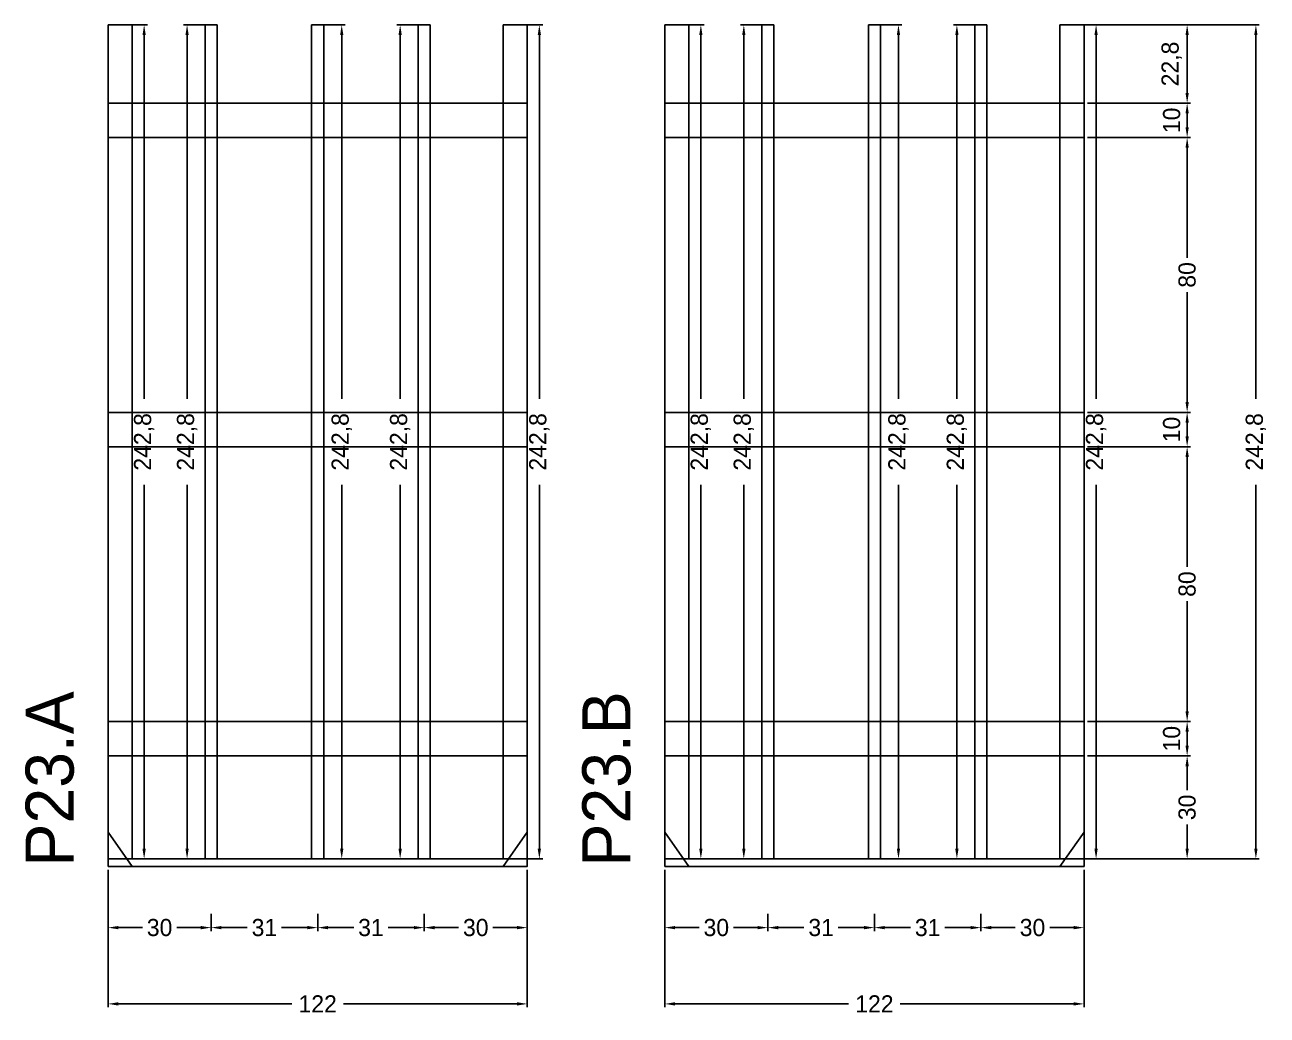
# Model space of a CAD drawing. Header units: centimetres. Extents: x -8500 to 4337, y -490 to 295.
# Drawn here: x 3975.8 to 4337.3, y -43.3 to 245 of the extents above; entities that cross this region are included whole.
import ezdxf

# ---------------------------------------------------------------- set-up
doc = ezdxf.new("R2010")
doc.units = ezdxf.units.CM
for name, color, linetype in [('COTA', 241, 'Continuous'), ('NOMENCLATURA', 7, 'Continuous'), ('SARR_2.2x10', 60, 'Continuous'), ('SARR_2.2x7', 40, 'Continuous'), ('SARR_3.5x7', 81, 'Continuous')]:
    doc.layers.add(name, color=color, linetype=linetype)
doc.dimstyles.new('PAINEL-NOVA', dxfattribs={"dimtxt": 5, "dimasz": 3, "dimexe": 1, "dimexo": 1, "dimgap": 1, "dimtad": 1, "dimcen": 2.5, "dimazin": 3, "dimtfac": 1, "dimtmove": 0, "dimatfit": 3})

# ---------------------------------------------------------------- blocks, each defined once
blk = doc.blocks.new('_CLOSEDFILLED')
at = {"color": 0, "linetype": 'BYBLOCK'}
blk.add_solid([(-1, 0.16), (0, 0), (-1, -0.16)], dxfattribs=at)
blk = doc.blocks.new('*D47')
for p, q in [((4004.5, 245), (4011.5, 245)), ((4010.5, 136.1), (4010.5, 242)), ((4010.5, 5.2), (4010.5, 111.1)), ((4004.5, 2.2), (4011.5, 2.2))]:
    blk.add_line(p, q)
at = {"layer": 'Defpoints'}
for p in [(4003.5, 245), (4003.5, 2.2), (4010.5, 2.2)]:
    blk.add_point(p, dxfattribs=at)
at = {"layer": 'COTA', "xscale": 3, "yscale": 3}
for p, rotation in [((4010.5, 245), 90), ((4010.5, 2.2), 270)]:
    blk.add_blockref('_CLOSEDFILLED', p, dxfattribs=dict(at, rotation=rotation))
at = {"layer": 'COTA', "insert": (4010.5, 123.6), "char_height": 5, "attachment_point": 5, "rotation": 90}
blk.add_mtext('242,8', dxfattribs=at)
blk = doc.blocks.new('*D48')
for p, q in [((4029, 245), (4022, 245)), ((4023, 136.1), (4023, 242)), ((4023, 5.2), (4023, 111.1)), ((4029, 2.2), (4022, 2.2))]:
    blk.add_line(p, q)
at = {"layer": 'Defpoints'}
for p in [(4030, 245), (4023, 2.2), (4030, 2.2)]:
    blk.add_point(p, dxfattribs=at)
at = {"layer": 'COTA', "xscale": 3, "yscale": 3}
for p, rotation in [((4023, 245), 90), ((4023, 2.2), 270)]:
    blk.add_blockref('_CLOSEDFILLED', p, dxfattribs=dict(at, rotation=rotation))
at = {"layer": 'COTA', "insert": (4023, 123.6), "char_height": 5, "attachment_point": 5, "rotation": 90}
blk.add_mtext('242,8', dxfattribs=at)
blk = doc.blocks.new('*D49')
for p, q in [((4062, 245), (4069, 245)), ((4068, 136.1), (4068, 242)), ((4068, 5.2), (4068, 111.1)), ((4062, 2.2), (4069, 2.2))]:
    blk.add_line(p, q)
at = {"layer": 'Defpoints'}
for p in [(4061, 245), (4061, 2.2), (4068, 2.2)]:
    blk.add_point(p, dxfattribs=at)
at = {"layer": 'COTA', "xscale": 3, "yscale": 3}
for p, rotation in [((4068, 245), 90), ((4068, 2.2), 270)]:
    blk.add_blockref('_CLOSEDFILLED', p, dxfattribs=dict(at, rotation=rotation))
at = {"layer": 'COTA', "insert": (4068, 123.6), "char_height": 5, "attachment_point": 5, "rotation": 90}
blk.add_mtext('242,8', dxfattribs=at)
blk = doc.blocks.new('*D50')
for p, q in [((4091, 245), (4084, 245)), ((4085, 136.1), (4085, 242)), ((4085, 5.2), (4085, 111.1)), ((4091, 2.2), (4084, 2.2))]:
    blk.add_line(p, q)
at = {"layer": 'Defpoints'}
for p in [(4092, 245), (4085, 2.2), (4092, 2.2)]:
    blk.add_point(p, dxfattribs=at)
at = {"layer": 'COTA', "xscale": 3, "yscale": 3}
for p, rotation in [((4085, 245), 90), ((4085, 2.2), 270)]:
    blk.add_blockref('_CLOSEDFILLED', p, dxfattribs=dict(at, rotation=rotation))
at = {"layer": 'COTA', "insert": (4085, 123.6), "char_height": 5, "attachment_point": 5, "rotation": 90}
blk.add_mtext('242,8', dxfattribs=at)
blk = doc.blocks.new('*D51')
for p, q in [((4119.5, 245), (4126.5, 245)), ((4125.5, 136.1), (4125.5, 242)), ((4125.5, 5.2), (4125.5, 111.1)), ((4119.5, 2.2), (4126.5, 2.2))]:
    blk.add_line(p, q)
at = {"layer": 'Defpoints'}
for p in [(4118.5, 245), (4118.5, 2.2), (4125.5, 2.2)]:
    blk.add_point(p, dxfattribs=at)
at = {"layer": 'COTA', "xscale": 3, "yscale": 3}
for p, rotation in [((4125.5, 245), 90), ((4125.5, 2.2), 270)]:
    blk.add_blockref('_CLOSEDFILLED', p, dxfattribs=dict(at, rotation=rotation))
at = {"layer": 'COTA', "insert": (4125.5, 123.6), "char_height": 5, "attachment_point": 5, "rotation": 90}
blk.add_mtext('242,8', dxfattribs=at)
blk = doc.blocks.new('*D52')
for p, q in [((4000, -13.8), (4000, -18.8)), ((4030, -13.8), (4030, -18.8)), ((4003, -17.8), (4010, -17.8)), ((4020, -17.8), (4027, -17.8))]:
    blk.add_line(p, q)
at = {"layer": 'Defpoints'}
for p in [(4000, -12.8), (4030, -12.8), (4000, -17.8)]:
    blk.add_point(p, dxfattribs=at)
at = {"layer": 'COTA', "xscale": 3, "yscale": 3, "rotation": 180}
blk.add_blockref('_CLOSEDFILLED', (4000, -17.8), dxfattribs=at)
at = {"layer": 'COTA', "xscale": 3, "yscale": 3}
blk.add_blockref('_CLOSEDFILLED', (4030, -17.8), dxfattribs=at)
at = {"layer": 'COTA', "insert": (4015, -17.8), "char_height": 5, "attachment_point": 5}
blk.add_mtext('30', dxfattribs=at)
blk = doc.blocks.new('*D53')
for p, q in [((4030, -13.8), (4030, -18.8)), ((4061, -13.8), (4061, -18.8)), ((4033, -17.8), (4040.5, -17.8)), ((4050.5, -17.8), (4058, -17.8))]:
    blk.add_line(p, q)
at = {"layer": 'Defpoints'}
for p in [(4030, -12.8), (4061, -12.8), (4030, -17.8)]:
    blk.add_point(p, dxfattribs=at)
at = {"layer": 'COTA', "xscale": 3, "yscale": 3, "rotation": 180}
blk.add_blockref('_CLOSEDFILLED', (4030, -17.8), dxfattribs=at)
at = {"layer": 'COTA', "xscale": 3, "yscale": 3}
blk.add_blockref('_CLOSEDFILLED', (4061, -17.8), dxfattribs=at)
at = {"layer": 'COTA', "insert": (4045.5, -17.8), "char_height": 5, "attachment_point": 5}
blk.add_mtext('31', dxfattribs=at)
blk = doc.blocks.new('*D54')
for p, q in [((4061, -13.8), (4061, -18.8)), ((4092, -13.8), (4092, -18.8)), ((4064, -17.8), (4071.5, -17.8)), ((4081.5, -17.8), (4089, -17.8))]:
    blk.add_line(p, q)
at = {"layer": 'Defpoints'}
for p in [(4061, -12.8), (4092, -12.8), (4061, -17.8)]:
    blk.add_point(p, dxfattribs=at)
at = {"layer": 'COTA', "xscale": 3, "yscale": 3, "rotation": 180}
blk.add_blockref('_CLOSEDFILLED', (4061, -17.8), dxfattribs=at)
at = {"layer": 'COTA', "xscale": 3, "yscale": 3}
blk.add_blockref('_CLOSEDFILLED', (4092, -17.8), dxfattribs=at)
at = {"layer": 'COTA', "insert": (4076.5, -17.8), "char_height": 5, "attachment_point": 5}
blk.add_mtext('31', dxfattribs=at)
blk = doc.blocks.new('*D55')
for p, q in [((4092, -13.8), (4092, -18.8)), ((4122, -13.8), (4122, -18.8)), ((4095, -17.8), (4102, -17.8)), ((4112, -17.8), (4119, -17.8))]:
    blk.add_line(p, q)
at = {"layer": 'Defpoints'}
for p in [(4092, -12.8), (4122, -12.8), (4092, -17.8)]:
    blk.add_point(p, dxfattribs=at)
at = {"layer": 'COTA', "xscale": 3, "yscale": 3, "rotation": 180}
blk.add_blockref('_CLOSEDFILLED', (4092, -17.8), dxfattribs=at)
at = {"layer": 'COTA', "xscale": 3, "yscale": 3}
blk.add_blockref('_CLOSEDFILLED', (4122, -17.8), dxfattribs=at)
at = {"layer": 'COTA', "insert": (4107, -17.8), "char_height": 5, "attachment_point": 5}
blk.add_mtext('30', dxfattribs=at)
blk = doc.blocks.new('*D56')
for p, q in [((4000, -1), (4000, -41)), ((4122, -1), (4122, -41)), ((4003, -40), (4053.5, -40)), ((4068.5, -40), (4119, -40))]:
    blk.add_line(p, q)
at = {"layer": 'Defpoints'}
for p in [(4000, 0), (4122, 0), (4000, -40)]:
    blk.add_point(p, dxfattribs=at)
at = {"layer": 'COTA', "xscale": 3, "yscale": 3, "rotation": 180}
blk.add_blockref('_CLOSEDFILLED', (4000, -40), dxfattribs=at)
at = {"layer": 'COTA', "xscale": 3, "yscale": 3}
blk.add_blockref('_CLOSEDFILLED', (4122, -40), dxfattribs=at)
at = {"layer": 'COTA', "insert": (4061, -40), "char_height": 5, "attachment_point": 5}
blk.add_mtext('122', dxfattribs=at)
blk = doc.blocks.new('GRA-E')
at = {"layer": 'SARR_2.2x7'}
blk.add_lwpolyline([(0, 0), (7, 0), (0, 10)], close=True, dxfattribs=at)
blk = doc.blocks.new('GRA-D')
at = {"layer": 'SARR_2.2x7'}
blk.add_lwpolyline([(0, 0), (7, 0), (7, 10)], close=True, dxfattribs=at)
blk = doc.blocks.new('*D57')
for p, q in [((4166.5, 245), (4173.5, 245)), ((4172.5, 136.1), (4172.5, 242)), ((4172.5, 5.2), (4172.5, 111.1)), ((4166.5, 2.2), (4173.5, 2.2))]:
    blk.add_line(p, q)
at = {"layer": 'Defpoints'}
for p in [(4165.5, 245), (4165.5, 2.2), (4172.5, 2.2)]:
    blk.add_point(p, dxfattribs=at)
at = {"layer": 'COTA', "xscale": 3, "yscale": 3}
for p, rotation in [((4172.5, 245), 90), ((4172.5, 2.2), 270)]:
    blk.add_blockref('_CLOSEDFILLED', p, dxfattribs=dict(at, rotation=rotation))
at = {"layer": 'COTA', "insert": (4172.5, 123.6), "char_height": 5, "attachment_point": 5, "rotation": 90}
blk.add_mtext('242,8', dxfattribs=at)
blk = doc.blocks.new('*D58')
for p, q in [((4191, 245), (4184, 245)), ((4185, 136.1), (4185, 242)), ((4185, 5.2), (4185, 111.1)), ((4191, 2.2), (4184, 2.2))]:
    blk.add_line(p, q)
at = {"layer": 'Defpoints'}
for p in [(4192, 245), (4185, 2.2), (4192, 2.2)]:
    blk.add_point(p, dxfattribs=at)
at = {"layer": 'COTA', "xscale": 3, "yscale": 3}
for p, rotation in [((4185, 245), 90), ((4185, 2.2), 270)]:
    blk.add_blockref('_CLOSEDFILLED', p, dxfattribs=dict(at, rotation=rotation))
at = {"layer": 'COTA', "insert": (4185, 123.6), "char_height": 5, "attachment_point": 5, "rotation": 90}
blk.add_mtext('242,8', dxfattribs=at)
blk = doc.blocks.new('*D59')
for p, q in [((4224, 245), (4231, 245)), ((4230, 136.1), (4230, 242)), ((4230, 5.2), (4230, 111.1)), ((4224, 2.2), (4231, 2.2))]:
    blk.add_line(p, q)
at = {"layer": 'Defpoints'}
for p in [(4223, 245), (4223, 2.2), (4230, 2.2)]:
    blk.add_point(p, dxfattribs=at)
at = {"layer": 'COTA', "xscale": 3, "yscale": 3}
for p, rotation in [((4230, 245), 90), ((4230, 2.2), 270)]:
    blk.add_blockref('_CLOSEDFILLED', p, dxfattribs=dict(at, rotation=rotation))
at = {"layer": 'COTA', "insert": (4230, 123.6), "char_height": 5, "attachment_point": 5, "rotation": 90}
blk.add_mtext('242,8', dxfattribs=at)
blk = doc.blocks.new('*D60')
for p, q in [((4253, 245), (4246, 245)), ((4247, 136.1), (4247, 242)), ((4247, 5.2), (4247, 111.1)), ((4253, 2.2), (4246, 2.2))]:
    blk.add_line(p, q)
at = {"layer": 'Defpoints'}
for p in [(4254, 245), (4247, 2.2), (4254, 2.2)]:
    blk.add_point(p, dxfattribs=at)
at = {"layer": 'COTA', "xscale": 3, "yscale": 3}
for p, rotation in [((4247, 245), 90), ((4247, 2.2), 270)]:
    blk.add_blockref('_CLOSEDFILLED', p, dxfattribs=dict(at, rotation=rotation))
at = {"layer": 'COTA', "insert": (4247, 123.6), "char_height": 5, "attachment_point": 5, "rotation": 90}
blk.add_mtext('242,8', dxfattribs=at)
blk = doc.blocks.new('*D61')
for p, q in [((4281.5, 245), (4288.5, 245)), ((4287.5, 136.1), (4287.5, 242)), ((4287.5, 5.2), (4287.5, 111.1)), ((4281.5, 2.2), (4288.5, 2.2))]:
    blk.add_line(p, q)
at = {"layer": 'Defpoints'}
for p in [(4280.5, 245), (4280.5, 2.2), (4287.5, 2.2)]:
    blk.add_point(p, dxfattribs=at)
at = {"layer": 'COTA', "xscale": 3, "yscale": 3}
for p, rotation in [((4287.5, 245), 90), ((4287.5, 2.2), 270)]:
    blk.add_blockref('_CLOSEDFILLED', p, dxfattribs=dict(at, rotation=rotation))
at = {"layer": 'COTA', "insert": (4287.5, 123.6), "char_height": 5, "attachment_point": 5, "rotation": 90}
blk.add_mtext('242,8', dxfattribs=at)
blk = doc.blocks.new('*D62')
for p, q in [((4162, -13.8), (4162, -18.8)), ((4192, -13.8), (4192, -18.8)), ((4165, -17.8), (4172, -17.8)), ((4182, -17.8), (4189, -17.8))]:
    blk.add_line(p, q)
at = {"layer": 'Defpoints'}
for p in [(4162, -12.8), (4192, -12.8), (4162, -17.8)]:
    blk.add_point(p, dxfattribs=at)
at = {"layer": 'COTA', "xscale": 3, "yscale": 3, "rotation": 180}
blk.add_blockref('_CLOSEDFILLED', (4162, -17.8), dxfattribs=at)
at = {"layer": 'COTA', "xscale": 3, "yscale": 3}
blk.add_blockref('_CLOSEDFILLED', (4192, -17.8), dxfattribs=at)
at = {"layer": 'COTA', "insert": (4177, -17.8), "char_height": 5, "attachment_point": 5}
blk.add_mtext('30', dxfattribs=at)
blk = doc.blocks.new('*D63')
for p, q in [((4192, -13.8), (4192, -18.8)), ((4223, -13.8), (4223, -18.8)), ((4195, -17.8), (4202.5, -17.8)), ((4212.5, -17.8), (4220, -17.8))]:
    blk.add_line(p, q)
at = {"layer": 'Defpoints'}
for p in [(4192, -12.8), (4223, -12.8), (4192, -17.8)]:
    blk.add_point(p, dxfattribs=at)
at = {"layer": 'COTA', "xscale": 3, "yscale": 3, "rotation": 180}
blk.add_blockref('_CLOSEDFILLED', (4192, -17.8), dxfattribs=at)
at = {"layer": 'COTA', "xscale": 3, "yscale": 3}
blk.add_blockref('_CLOSEDFILLED', (4223, -17.8), dxfattribs=at)
at = {"layer": 'COTA', "insert": (4207.5, -17.8), "char_height": 5, "attachment_point": 5}
blk.add_mtext('31', dxfattribs=at)
blk = doc.blocks.new('*D64')
for p, q in [((4223, -13.8), (4223, -18.8)), ((4254, -13.8), (4254, -18.8)), ((4226, -17.8), (4233.5, -17.8)), ((4243.5, -17.8), (4251, -17.8))]:
    blk.add_line(p, q)
at = {"layer": 'Defpoints'}
for p in [(4223, -12.8), (4254, -12.8), (4223, -17.8)]:
    blk.add_point(p, dxfattribs=at)
at = {"layer": 'COTA', "xscale": 3, "yscale": 3, "rotation": 180}
blk.add_blockref('_CLOSEDFILLED', (4223, -17.8), dxfattribs=at)
at = {"layer": 'COTA', "xscale": 3, "yscale": 3}
blk.add_blockref('_CLOSEDFILLED', (4254, -17.8), dxfattribs=at)
at = {"layer": 'COTA', "insert": (4238.5, -17.8), "char_height": 5, "attachment_point": 5}
blk.add_mtext('31', dxfattribs=at)
blk = doc.blocks.new('*D65')
for p, q in [((4254, -13.8), (4254, -18.8)), ((4284, -13.8), (4284, -18.8)), ((4257, -17.8), (4264, -17.8)), ((4274, -17.8), (4281, -17.8))]:
    blk.add_line(p, q)
at = {"layer": 'Defpoints'}
for p in [(4254, -12.8), (4284, -12.8), (4254, -17.8)]:
    blk.add_point(p, dxfattribs=at)
at = {"layer": 'COTA', "xscale": 3, "yscale": 3, "rotation": 180}
blk.add_blockref('_CLOSEDFILLED', (4254, -17.8), dxfattribs=at)
at = {"layer": 'COTA', "xscale": 3, "yscale": 3}
blk.add_blockref('_CLOSEDFILLED', (4284, -17.8), dxfattribs=at)
at = {"layer": 'COTA', "insert": (4269, -17.8), "char_height": 5, "attachment_point": 5}
blk.add_mtext('30', dxfattribs=at)
blk = doc.blocks.new('*D66')
for p, q in [((4162, -1), (4162, -41)), ((4284, -1), (4284, -41)), ((4165, -40), (4215.5, -40)), ((4230.5, -40), (4281, -40))]:
    blk.add_line(p, q)
at = {"layer": 'Defpoints'}
for p in [(4162, 0), (4284, 0), (4162, -40)]:
    blk.add_point(p, dxfattribs=at)
at = {"layer": 'COTA', "xscale": 3, "yscale": 3, "rotation": 180}
blk.add_blockref('_CLOSEDFILLED', (4162, -40), dxfattribs=at)
at = {"layer": 'COTA', "xscale": 3, "yscale": 3}
blk.add_blockref('_CLOSEDFILLED', (4284, -40), dxfattribs=at)
at = {"layer": 'COTA', "insert": (4223, -40), "char_height": 5, "attachment_point": 5}
blk.add_mtext('122', dxfattribs=at)
blk = doc.blocks.new('*D67')
for p, q in [((4285, 245), (4335, 245)), ((4334, 136.1), (4334, 242)), ((4334, 5.2), (4334, 111.1)), ((4285, 2.2), (4335, 2.2))]:
    blk.add_line(p, q)
at = {"layer": 'Defpoints'}
for p in [(4284, 245), (4284, 2.2), (4334, 2.2)]:
    blk.add_point(p, dxfattribs=at)
at = {"layer": 'COTA', "xscale": 3, "yscale": 3}
for p, rotation in [((4334, 245), 90), ((4334, 2.2), 270)]:
    blk.add_blockref('_CLOSEDFILLED', p, dxfattribs=dict(at, rotation=rotation))
at = {"layer": 'COTA', "insert": (4334, 123.6), "char_height": 5, "attachment_point": 5, "rotation": 90}
blk.add_mtext('242,8', dxfattribs=at)
blk = doc.blocks.new('*D68')
for p, q in [((4285, 32.2), (4315, 32.2)), ((4314, 22.2), (4314, 29.2)), ((4314, 5.2), (4314, 12.2)), ((4285, 2.2), (4315, 2.2))]:
    blk.add_line(p, q)
at = {"layer": 'Defpoints'}
for p in [(4284, 32.2), (4284, 2.2), (4314, 2.2)]:
    blk.add_point(p, dxfattribs=at)
at = {"layer": 'COTA', "xscale": 3, "yscale": 3}
for p, rotation in [((4314, 32.2), 90), ((4314, 2.2), 270)]:
    blk.add_blockref('_CLOSEDFILLED', p, dxfattribs=dict(at, rotation=rotation))
at = {"layer": 'COTA', "insert": (4314, 17.2), "char_height": 5, "attachment_point": 5, "rotation": 90}
blk.add_mtext('30', dxfattribs=at)
blk = doc.blocks.new('*D69')
for p, q in [((4285, 42.2), (4315, 42.2)), ((4314, 35.2), (4314, 39.2)), ((4285, 32.2), (4315, 32.2))]:
    blk.add_line(p, q)
at = {"layer": 'Defpoints'}
for p in [(4284, 42.2), (4284, 32.2), (4314, 32.2)]:
    blk.add_point(p, dxfattribs=at)
at = {"layer": 'COTA', "xscale": 3, "yscale": 3}
for p, rotation in [((4314, 42.2), 90), ((4314, 32.2), 270)]:
    blk.add_blockref('_CLOSEDFILLED', p, dxfattribs=dict(at, rotation=rotation))
at = {"layer": 'COTA', "insert": (4309.5, 37.2), "char_height": 5, "attachment_point": 5, "rotation": 90}
blk.add_mtext('10', dxfattribs=at)
blk = doc.blocks.new('*D70')
for p, q in [((4285, 122.2), (4315, 122.2)), ((4314, 87.2), (4314, 119.2)), ((4314, 45.2), (4314, 77.2)), ((4285, 42.2), (4315, 42.2))]:
    blk.add_line(p, q)
at = {"layer": 'Defpoints'}
for p in [(4284, 122.2), (4284, 42.2), (4314, 42.2)]:
    blk.add_point(p, dxfattribs=at)
at = {"layer": 'COTA', "xscale": 3, "yscale": 3}
for p, rotation in [((4314, 122.2), 90), ((4314, 42.2), 270)]:
    blk.add_blockref('_CLOSEDFILLED', p, dxfattribs=dict(at, rotation=rotation))
at = {"layer": 'COTA', "insert": (4314, 82.2), "char_height": 5, "attachment_point": 5, "rotation": 90}
blk.add_mtext('80', dxfattribs=at)
blk = doc.blocks.new('*D72')
for p, q in [((4285, 212.2), (4315, 212.2)), ((4314, 177.2), (4314, 209.2)), ((4314, 135.2), (4314, 167.2)), ((4285, 132.2), (4315, 132.2))]:
    blk.add_line(p, q)
at = {"layer": 'Defpoints'}
for p in [(4284, 212.2), (4284, 132.2), (4314, 132.2)]:
    blk.add_point(p, dxfattribs=at)
at = {"layer": 'COTA', "xscale": 3, "yscale": 3}
for p, rotation in [((4314, 212.2), 90), ((4314, 132.2), 270)]:
    blk.add_blockref('_CLOSEDFILLED', p, dxfattribs=dict(at, rotation=rotation))
at = {"layer": 'COTA', "insert": (4314, 172.2), "char_height": 5, "attachment_point": 5, "rotation": 90}
blk.add_mtext('80', dxfattribs=at)
blk = doc.blocks.new('*D73')
for p, q in [((4285, 222.2), (4315, 222.2)), ((4314, 215.2), (4314, 219.2)), ((4285, 212.2), (4315, 212.2))]:
    blk.add_line(p, q)
at = {"layer": 'Defpoints'}
for p in [(4284, 222.2), (4284, 212.2), (4314, 212.2)]:
    blk.add_point(p, dxfattribs=at)
at = {"layer": 'COTA', "xscale": 3, "yscale": 3}
for p, rotation in [((4314, 222.2), 90), ((4314, 212.2), 270)]:
    blk.add_blockref('_CLOSEDFILLED', p, dxfattribs=dict(at, rotation=rotation))
at = {"layer": 'COTA', "insert": (4309.5, 217.2), "char_height": 5, "attachment_point": 5, "rotation": 90}
blk.add_mtext('10', dxfattribs=at)
blk = doc.blocks.new('*D74')
for p, q in [((4285, 245), (4315, 245)), ((4314, 225.2), (4314, 242)), ((4285, 222.2), (4315, 222.2))]:
    blk.add_line(p, q)
at = {"layer": 'Defpoints'}
for p in [(4284, 245), (4284, 222.2), (4314, 222.2)]:
    blk.add_point(p, dxfattribs=at)
at = {"layer": 'COTA', "xscale": 3, "yscale": 3}
for p, rotation in [((4314, 245), 90), ((4314, 222.2), 270)]:
    blk.add_blockref('_CLOSEDFILLED', p, dxfattribs=dict(at, rotation=rotation))
at = {"layer": 'COTA', "insert": (4309.5, 233.6), "char_height": 5, "attachment_point": 5, "rotation": 90}
blk.add_mtext('22,8', dxfattribs=at)

msp = doc.modelspace()

# ---------------------------------------------------------------- linework, layer by layer
at = {"layer": 'SARR_2.2x10'}
for p, q in [((4122, 222.2), (4000, 222.2)), ((4000, 222.2), (4000, 212.2)), ((4122, 212.2), (4122, 222.2)), ((4284, 222.2), (4162, 222.2)), ((4162, 222.2), (4162, 212.2)), ((4284, 212.2), (4284, 222.2)), ((4000, 212.2), (4122, 212.2)), ((4162, 212.2), (4284, 212.2)), ((4122, 132.2), (4000, 132.2)), ((4000, 132.2), (4000, 122.2)), ((4122, 122.2), (4122, 132.2)), ((4284, 132.2), (4162, 132.2)), ((4162, 132.2), (4162, 122.2)), ((4284, 122.2), (4284, 132.2)), ((4000, 122.2), (4122, 122.2)), ((4162, 122.2), (4284, 122.2)), ((4122, 42.2), (4000, 42.2)), ((4000, 42.2), (4000, 32.2)), ((4122, 32.2), (4122, 42.2)), ((4284, 42.2), (4162, 42.2)), ((4162, 42.2), (4162, 32.2)), ((4284, 32.2), (4284, 42.2)), ((4000, 32.2), (4122, 32.2)), ((4162, 32.2), (4284, 32.2))]:
    msp.add_line(p, q, dxfattribs=at)
at = {"layer": 'SARR_2.2x7'}
for p, q in [((4007, 245), (4000, 245)), ((4000, 245), (4000, 2.2)), ((4007, 2.2), (4007, 245)), ((4122, 245), (4115, 245)), ((4115, 245), (4115, 2.2)), ((4122, 2.2), (4122, 245)), ((4169, 245), (4162, 245)), ((4162, 245), (4162, 2.2)), ((4169, 2.2), (4169, 245)), ((4284, 245), (4277, 245)), ((4277, 245), (4277, 2.2)), ((4284, 2.2), (4284, 245)), ((4122, 2.2), (4000, 2.2)), ((4000, 2.2), (4000, 0)), ((4000, 2.2), (4007, 2.2)), ((4000, 0), (4122, 0)), ((4115, 2.2), (4122, 2.2)), ((4122, 0), (4122, 2.2)), ((4284, 2.2), (4162, 2.2)), ((4162, 2.2), (4162, 0)), ((4162, 2.2), (4169, 2.2)), ((4162, 0), (4284, 0)), ((4277, 2.2), (4284, 2.2)), ((4284, 0), (4284, 2.2))]:
    msp.add_line(p, q, dxfattribs=at)
at = {"layer": 'SARR_3.5x7'}
for p, q in [((4031.75, 245), (4028.25, 245)), ((4028.25, 245), (4028.25, 2.2)), ((4031.75, 2.2), (4031.75, 245)), ((4062.75, 245), (4059.25, 245)), ((4059.25, 245), (4059.25, 2.2)), ((4062.75, 2.2), (4062.75, 245)), ((4093.75, 245), (4090.25, 245)), ((4090.25, 245), (4090.25, 2.2)), ((4093.75, 2.2), (4093.75, 245)), ((4193.75, 245), (4190.25, 245)), ((4190.25, 245), (4190.25, 2.2)), ((4193.75, 2.2), (4193.75, 245)), ((4224.75, 245), (4221.25, 245)), ((4221.25, 245), (4221.25, 2.2)), ((4224.75, 2.2), (4224.75, 245)), ((4255.75, 245), (4252.25, 245)), ((4252.25, 245), (4252.25, 2.2)), ((4255.75, 2.2), (4255.75, 245)), ((4028.25, 2.2), (4031.75, 2.2)), ((4059.25, 2.2), (4062.75, 2.2)), ((4090.25, 2.2), (4093.75, 2.2)), ((4190.25, 2.2), (4193.75, 2.2)), ((4221.25, 2.2), (4224.75, 2.2)), ((4252.25, 2.2), (4255.75, 2.2))]:
    msp.add_line(p, q, dxfattribs=at)

# ---------------------------------------------------------------- block references
at = {"layer": 'SARR_2.2x7'}
for name, p in [('GRA-E', (4000, 0)), ('GRA-D', (4115, 0)), ('GRA-E', (4162, 0)), ('GRA-D', (4277, 0))]:
    msp.add_blockref(name, p, dxfattribs=at)

# ---------------------------------------------------------------- texts
at = {"layer": 'NOMENCLATURA'}
for s, p in [('P23.A', (3990, 0)), ('P23.B', (4152, 0))]:
    msp.add_text(s, height=14, rotation=90, dxfattribs=at).set_placement(p)

# ---------------------------------------------------------------- dimensions: what is measured, and where the dimension line sits
at = {"layer": 'COTA'}
for base, p1, p2, picture, middle in [((4010.5, 2.2), (4003.5, 2.2), (4003.5, 245), '*D47', (4010.5, 123.6)), ((4023, 2.2), (4030, 2.2), (4030, 245), '*D48', (4023, 123.6)), ((4068, 2.2), (4061, 2.2), (4061, 245), '*D49', (4068, 123.6)), ((4085, 2.2), (4092, 2.2), (4092, 245), '*D50', (4085, 123.6)), ((4125.5, 2.2), (4118.5, 2.2), (4118.5, 245), '*D51', (4125.5, 123.6)), ((4172.5, 2.2), (4165.5, 2.2), (4165.5, 245), '*D57', (4172.5, 123.6)), ((4185, 2.2), (4192, 2.2), (4192, 245), '*D58', (4185, 123.6)), ((4230, 2.2), (4223, 2.2), (4223, 245), '*D59', (4230, 123.6)), ((4247, 2.2), (4254, 2.2), (4254, 245), '*D60', (4247, 123.6)), ((4287.5, 2.2), (4280.5, 2.2), (4280.5, 245), '*D61', (4287.5, 123.6)), ((4334, 2.2), (4284, 2.2), (4284, 245), '*D67', (4334, 123.6)), ((4314, 222.2), (4284, 222.2), (4284, 245), '*D74', (4309.5, 233.6)), ((4314, 212.2), (4284, 212.2), (4284, 222.2), '*D73', (4309.5, 217.2)), ((4314, 132.2), (4284, 132.2), (4284, 212.2), '*D72', (4314, 172.2)), ((4314, 42.2), (4284, 42.2), (4284, 122.2), '*D70', (4314, 82.2)), ((4314, 32.2), (4284, 32.2), (4284, 42.2), '*D69', (4309.5, 37.2)), ((4314, 2.2), (4284, 2.2), (4284, 32.2), '*D68', (4314, 17.2))]:
    dim = msp.add_linear_dim(base=base, p1=p1, p2=p2, angle=90, dimstyle='PAINEL-NOVA', dxfattribs=at)
    dim.commit()
    dim.dimension.update_dxf_attribs({"geometry": picture, "text_midpoint": middle})
msp.add_linear_dim(base=(4314, 122.2), p1=(4284, 122.2), p2=(4284, 132.2), angle=90, dimstyle='PAINEL-NOVA', dxfattribs=at).render()
for base, p1, p2, picture, middle in [((4000, -40), (4000, 0), (4122, 0), '*D56', (4061, -40)), ((4162, -40), (4162, 0), (4284, 0), '*D66', (4223, -40)), ((4000, -17.8), (4000, -12.8), (4030, -12.8), '*D52', (4015, -17.8)), ((4030, -17.8), (4030, -12.8), (4061, -12.8), '*D53', (4045.5, -17.8)), ((4061, -17.8), (4061, -12.8), (4092, -12.8), '*D54', (4076.5, -17.8)), ((4092, -17.8), (4092, -12.8), (4122, -12.8), '*D55', (4107, -17.8)), ((4162, -17.8), (4162, -12.8), (4192, -12.8), '*D62', (4177, -17.8)), ((4192, -17.8), (4192, -12.8), (4223, -12.8), '*D63', (4207.5, -17.8)), ((4223, -17.8), (4223, -12.8), (4254, -12.8), '*D64', (4238.5, -17.8)), ((4254, -17.8), (4254, -12.8), (4284, -12.8), '*D65', (4269, -17.8))]:
    dim = msp.add_linear_dim(base=base, p1=p1, p2=p2, dimstyle='PAINEL-NOVA', dxfattribs=at)
    dim.commit()
    dim.dimension.update_dxf_attribs({"geometry": picture, "text_midpoint": middle})

doc.saveas('drawing.dxf')
